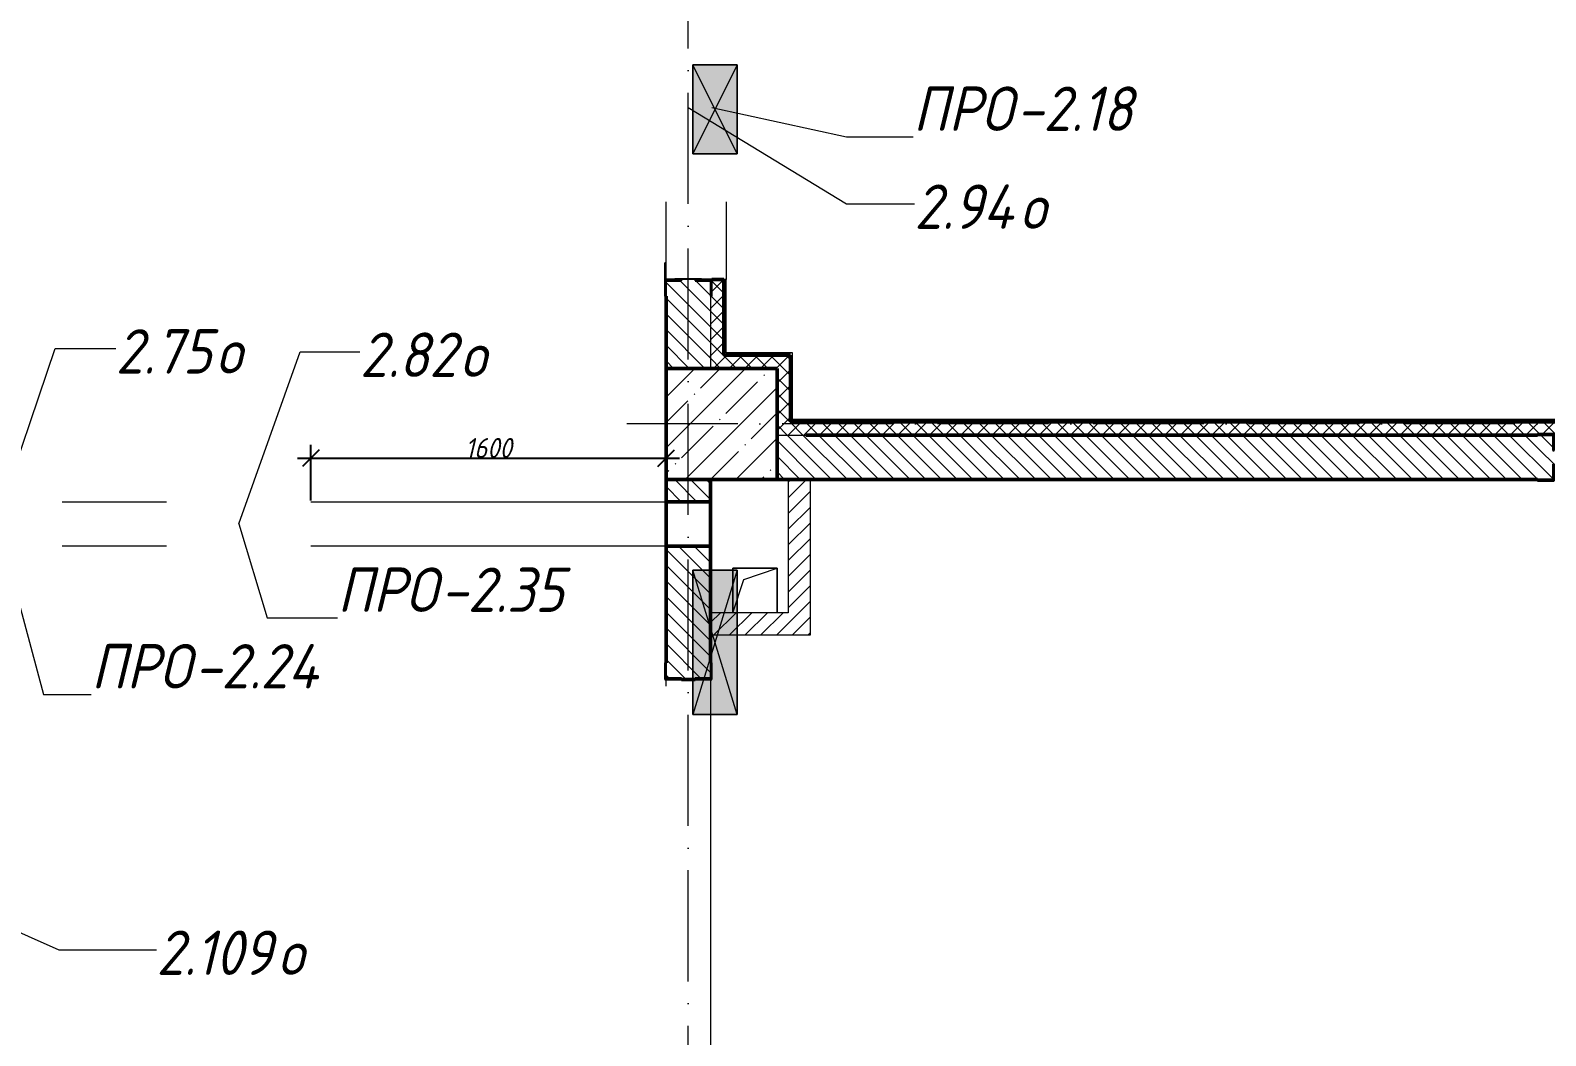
# Model space of a CAD drawing. Header units: millimetres. Extents: x -401725 to 250493, y 305116 to 802890.
# Drawn here: x 74727 to 81553, y 333120 to 337646 of the extents above; entities that cross this region are included whole.
import ezdxf

# ---------------------------------------------------------------- set-up
doc = ezdxf.new("R2010")
doc.units = ezdxf.units.MM
doc.linetypes.add('50_200_ШТРИХ_1Т_ш5_п1_п1_', pattern=[700, 500, -100, 0, -100])
for name, color, linetype, lineweight in [('A-____-____-DIMS', 7, 'Continuous', 9), ('A-DETL-GENF-OTLN', 7, 'Continuous', 9), ('A-FLOR-____-OTLN', 7, 'Continuous', 9), ('A-GENM-____-IDEN', 7, 'Continuous', 9), ('A-GENM-____-MCUT', 7, 'Continuous', 25), ('A-GENM-____-OTLN', 7, 'Continuous', 9), ('A-GENM-____-OTLN-1', 7, 'Continuous', 25), ('A-GLAZ-____-IDEN', 7, 'Continuous', 9), ('A-GLAZ-____-OTLN', 7, 'Continuous', 9), ('A-WALL-____-MCUT-2', 7, 'Continuous', 50), ('A-WALL-____-MCUT-3', 7, 'Continuous', 9), ('A-WALL-____-OTLN', 7, 'Continuous', 9), ('A-WALL-____-PATT-1', 7, 'Continuous', 9), ('A-WALL-FNSH-MCUT-1', 7, 'Continuous', 9), ('I-WALL-____-OTLN', 7, 'Continuous', 9), ('S-COLS-____-MCUT', 7, 'Continuous', 50), ('S-COLS-____-OTLN', 7, 'Continuous', 9), ('S-GRID-____-OTLN-1', 7, '50_200_ШТРИХ_1Т_ш5_п1_п1_', 9)]:
    doc.layers.add(name, color=color, linetype=linetype, lineweight=lineweight)
doc.layers.add('A-WALL-____-PATT-2', color=7, linetype='Continuous', lineweight=9, true_color=0x787878)
doc.styles.add('ISOCPEUR_I_7', font='isocpeui.ttf', dxfattribs={"width": 0.9, "height": 90})
doc.styles.add('ISOCPEUR_I_9', font='isocpeui.ttf', dxfattribs={"width": 0.9, "height": 250})
doc.dimstyles.new('ISO-1_8_0_9К_СРЕДНИЙ_Кладочные_2', dxfattribs={"dimscale": 304.8, "dimtxt": 89.638306, "dimasz": 0.246063, "dimexe": 0.19685, "dimexo": 0, "dimgap": 0, "dimtad": 1, "dimdec": 3, "dimrnd": 0.001, "dimdsep": 46, "dimtxsty": 'ISOCPEUR_I_7', "dimblk1": 'OBLIQUE', "dimblk2": 'OBLIQUE', "dimsah": 1, "dimcen": 0.09, "dimdle": 0.19685, "dimazin": 0, "dimtfac": 1, "dimtdec": 4, "dimtix": 1, "dimtmove": 1, "dimatfit": 3, "dimfxl": 1, "dimtvp": 1, "dimtolj": 1, "dimtzin": 0, "dimarcsym": 2})
pattern_1 = [(135, (-15659.08, 310542.9), (-35.35534, -35.35534), [])]
pattern_2 = [(45, (-15659.08, 310542.9), (-35.35534, 35.35534), []), (135, (-15659.08, 310542.9), (-35.35534, -35.35534), [])]
pattern_3 = [(45, (-15659.08, 310542.9), (-35.35534, 35.35534), [])]

# ---------------------------------------------------------------- blocks, each defined once
blk = doc.blocks.new('BSC_Колонна _Прямоугольная - 500х500-V27-АР1_План отверстий 2 этажа в осях 1-64_А-ГГ')
at = {"layer": 'S-COLS-____-OTLN'}
h = blk.add_hatch(dxfattribs=at)
h.set_pattern_fill('FP_56', color=256, style=0, pattern_type=2)
h.set_pattern_definition([(45, (-93500, -25331.04), (-114.04925, 114.04925), []), (45, (-93385.95, -25331.04), (-114.04925, 114.04925), [201.613, -40.323, 3.353, -36.97])])
h.paths.add_polyline_path([(-250, -250), (250, -250), (250, 250), (-250, 250)], flags=0)
at = {"layer": 'S-COLS-____-MCUT'}
for p, q in [((250, 250), (-250, 250)), ((-250, 250), (-250, -250)), ((250, -250), (250, 250)), ((-250, -250), (250, -250))]:
    blk.add_line(p, q, dxfattribs=at)
blk = doc.blocks.new('АР_Перемычка - АР_Перемычка-28448550-АР1_План отверстий 2 этажа в осях 1-64_А-ГГ')
at = {"layer": 'A-GENM-____-OTLN'}
blk.add_line((-350, -100), (-342, -100), dxfattribs=at)
blk = doc.blocks.new('154_Стойка_СКБ_Уголок - СМ-2480_200-28346303-АР1_План отверстий 2 этажа в осях 1-64_А-ГГ')
at = {"layer": 'A-GENM-____-MCUT'}
for p, q in [((125, 156), (125, 81)), ((200, 156), (125, 156)), ((131, 81), (131, 150)), ((131, 150), (200, 150)), ((200, 150), (200, 156)), ((125, 81), (131, 81)), ((131, 19), (125, 19)), ((125, 19), (125, -56)), ((131, -50), (131, 19)), ((125, -56), (200, -56)), ((200, -50), (131, -50)), ((200, -56), (200, -50))]:
    blk.add_line(p, q, dxfattribs=at)
blk = doc.blocks.new('Стойка_Влож_Полоса боковая - Полоса-28213942-АР1_План отверстий 2 этажа в осях 1-64_А-ГГ')
at = {"layer": 'A-GENM-____-OTLN'}
for p, q in [((-5, 60), (0, 60)), ((-5, -60), (-5, 60)), ((0, 31), (0, -31)), ((0, -60), (-5, -60))]:
    blk.add_line(p, q, dxfattribs=at)
blk = doc.blocks.new('Стойка_Влож_Уголок_Опорный - Уголок-V141-АР1_План отверстий 2 этажа в осях 1-64_А-ГГ')
at = {"layer": 'A-GENM-____-OTLN'}
for p, q in [((0, 0), (0, -6)), ((-6, -6), (0, -6)), ((0, -6), (0, -75)), ((-6, -75), (0, -75))]:
    blk.add_line(p, q, dxfattribs=at)
blk = doc.blocks.new('Фахверк_СКБ_Уголок - 200_3960-28268576-АР1_План отверстий 2 этажа в осях 1-64_А-ГГ')
at = {"layer": 'A-GENM-____-MCUT'}
for p, q in [((200, 156), (125, 156)), ((125, 156), (125, 81)), ((131, 81), (131, 150)), ((131, 150), (200, 150)), ((200, 150), (200, 156)), ((125, 81), (131, 81)), ((131, 19), (125, 19)), ((125, 19), (125, -56)), ((131, -50), (131, 19)), ((125, -56), (200, -56)), ((200, -50), (131, -50)), ((200, -56), (200, -50))]:
    blk.add_line(p, q, dxfattribs=at)
blk = doc.blocks.new('Фахверк_СКБ_Уголок - 200_3550-28267367-АР1_План отверстий 2 этажа в осях 1-64_А-ГГ')
at = {"layer": 'A-GENM-____-MCUT'}
for p, q in [((200, 156), (125, 156)), ((125, 156), (125, 81)), ((131, 81), (131, 150)), ((131, 150), (200, 150)), ((200, 150), (200, 156)), ((125, 81), (131, 81)), ((131, 19), (125, 19)), ((125, 19), (125, -56)), ((131, -50), (131, 19)), ((125, -56), (200, -56)), ((200, -50), (131, -50)), ((200, -56), (200, -50))]:
    blk.add_line(p, q, dxfattribs=at)
blk = doc.blocks.new('AR_Отверстие прямоугольное _в плите_ - AR_Отверстие прямоугольное _в плите_-30458127-АР1_План отверстий 2 этажа в осях 1-64_А-ГГ')
at = {"layer": 'A-GENM-____-OTLN'}
for p, q in [((100, 100), (-100, 100)), ((-100, 100), (-100, -100)), ((-50, 50), (100, 100)), ((100, -100), (100, 100)), ((-100, -100), (-50, 50))]:
    blk.add_line(p, q, dxfattribs=at)
blk = doc.blocks.new('BSC_Колонна _Прямоугольная1 - 200х200 _металл_-35201446-АР1_План отверстий 2 этажа в осях 1-64_А-ГГ')
at = {"layer": 'S-COLS-____-MCUT'}
for p, q in [((100, 100), (-100, 100)), ((-100, 100), (-100, -100)), ((100, -100), (100, 100)), ((-100, -100), (100, -100))]:
    blk.add_line(p, q, dxfattribs=at)
blk = doc.blocks.new('AR_Отверстие прямоугольное _в стене_ - AR_Отверстие прямоугольное _в стене__ОВ-36845443-АР1_План отверстий 2 этажа в осях 1-64_А-ГГ')
at = {"layer": 'A-GLAZ-____-OTLN'}
blk.add_hatch(color=256, dxfattribs=at).paths.add_polyline_path([(325, 100), (-325, 100), (-325, -100), (325, -100)], flags=0)
at = {"layer": 'A-DETL-GENF-OTLN'}
for p, q in [((-325, -100), (-325, 100)), ((-325, 100), (325, 100)), ((325, 100), (-325, -100)), ((-325, 100), (325, -100)), ((325, 100), (-325, 100)), ((-325, 100), (-325, -100)), ((325, 100), (325, -100)), ((325, -100), (325, 100)), ((325, -100), (-325, -100)), ((-325, -100), (325, -100))]:
    blk.add_line(p, q, dxfattribs=at)
blk = doc.blocks.new('AR_Отверстие прямоугольное _в стене_ - AR_Отверстие прямоугольное _в стене__ОВ-36848373-АР1_План отверстий 2 этажа в осях 1-64_А-ГГ')
at = {"layer": 'A-GLAZ-____-OTLN'}
blk.add_hatch(color=256, dxfattribs=at).paths.add_polyline_path([(200, 100), (-200, 100), (-200, -100), (200, -100)], flags=0)
at = {"layer": 'A-DETL-GENF-OTLN'}
for p, q in [((-200, -100), (-200, 100)), ((-200, 100), (200, 100)), ((200, 100), (-200, -100)), ((-200, 100), (200, -100)), ((200, 100), (-200, 100)), ((-200, 100), (-200, -100)), ((200, 100), (200, -100)), ((200, -100), (200, 100)), ((200, -100), (-200, -100)), ((-200, -100), (200, -100))]:
    blk.add_line(p, q, dxfattribs=at)
blk = doc.blocks.new('_Oblique')
at = {"color": 0, "linetype": 'ByBlock', "lineweight": -2}
blk.add_line((-0.5, -0.5), (0.5, 0.5), dxfattribs=at)
blk = doc.blocks.new('*D9228')
at = {"layer": 'A-____-____-DIMS', "color": 0, "lineweight": -2, "transparency": 16777216}
for p, q in [((77590.9, 335826.7), (77590.9, 335660.6)), ((75990.9, 335529.9), (75990.9, 335780.6)), ((75930.9, 335720.6), (77650.9, 335720.6))]:
    blk.add_line(p, q, dxfattribs=at)
at = {"layer": 'Defpoints', "color": 0, "transparency": 16777216}
for p in [(77590.9, 335826.7), (77590.9, 335720.6), (75990.9, 335529.9)]:
    blk.add_point(p, dxfattribs=at)
at = {"layer": 'A-____-____-DIMS', "color": 0, "lineweight": -2, "transparency": 16777216, "xscale": 75, "yscale": 75, "zscale": 75, "rotation": 180}
blk.add_blockref('_Oblique', (75990.9, 335720.6), dxfattribs=at)
at = {"layer": 'A-____-____-DIMS', "color": 0, "lineweight": -2, "transparency": 16777216, "xscale": 75, "yscale": 75, "zscale": 75}
blk.add_blockref('_Oblique', (77590.9, 335720.6), dxfattribs=at)
at = {"layer": 'A-____-____-DIMS', "color": 0, "transparency": 16777216, "insert": (76790.9, 335765.6), "char_height": 90, "width": 504.733, "attachment_point": 5, "style": 'ISOCPEUR_I_7'}
blk.add_mtext('\\A1;1600', dxfattribs=at)

msp = doc.modelspace()

# ---------------------------------------------------------------- hatches: boundary and pattern name
at = {"layer": 'A-WALL-____-PATT-1'}
h = msp.add_hatch(dxfattribs=at)
h.set_pattern_fill('FP_6', color=256, style=0, pattern_type=2)
h.set_pattern_definition(pattern_1)
h.paths.add_polyline_path([(77630.9187, 336123.9433), (77790.9187, 336123.9433), (77790.9187, 336517.9433), (77721.9187, 336517.9433), (77721.9187, 336523.9433), (77659.9187, 336523.9433), (77659.9187, 336517.9433), (77590.9187, 336517.9433), (77590.9187, 336123.9433)], flags=0)
h.paths.add_polyline_path([(77659.9187, 338223.9433), (77721.9187, 338223.9433), (77721.9187, 338229.9433), (77790.9187, 338229.9433), (77790.9187, 338623.9433), (77590.9187, 338623.9433), (77590.9187, 338229.9433), (77659.9187, 338229.9433)], flags=0)
h = msp.add_hatch(dxfattribs=at)
h.set_pattern_fill('FP_6', color=256, style=0, pattern_type=2)
h.set_pattern_definition(pattern_1)
h.paths.add_polyline_path([(85072.6935, 335623.9433), (85090.9187, 335623.9433), (85090.9187, 335823.9433), (81590.9187, 335823.9433), (81590.9187, 335754.9433), (81584.9187, 335754.9433), (81584.9187, 335823.9433), (78090.9187, 335823.9433), (78090.9187, 335623.9433), (81584.9187, 335623.9433), (81584.9187, 335692.9433), (81590.9187, 335692.9433), (81590.9187, 335623.9433), (83305.2292, 335623.9433)], flags=0)
h = msp.add_hatch(dxfattribs=at)
h.set_pattern_fill('FP_6', color=256, style=0, pattern_type=2)
h.set_pattern_definition(pattern_1)
h.paths.add_polyline_path([(77790.9187, 330123.9433), (77790.9187, 331548.9433), (77590.9187, 331548.9433), (77590.9187, 330123.9433)], flags=0)
h.paths.add_polyline_path([(77590.9187, 332498.9433), (77790.9187, 332498.9433), (77790.9187, 332917.9433), (77721.9187, 332917.9433), (77721.9187, 332923.9433), (77659.9187, 332923.9433), (77659.9187, 332917.9433), (77590.9187, 332917.9433), (77590.9187, 332848.9433)], flags=0)
h.paths.add_polyline_path([(77721.9187, 334723.9433), (77721.9187, 334729.9433), (77790.9187, 334729.9433), (77790.9187, 335323.9433), (77590.9187, 335323.9433), (77590.9187, 334729.9433), (77659.9187, 334729.9433), (77659.9187, 334723.9433)], flags=0)
h.paths.add_polyline_path([(77590.9187, 335523.9433), (77790.9187, 335523.9433), (77790.9187, 335623.9433), (77590.9187, 335623.9433)], flags=0)
h = msp.add_hatch(dxfattribs=at)
h.set_pattern_fill('FP_5', color=256, style=0, pattern_type=2)
h.set_pattern_definition(pattern_3)
h.paths.add_polyline_path([(78240.9187, 335023.9433), (78240.9187, 335623.9433), (78140.9187, 335623.9433), (78140.9187, 335023.9433)], flags=0)
h = msp.add_hatch(dxfattribs=at)
h.set_pattern_fill('FP_5', color=256, style=0, pattern_type=2)
h.set_pattern_definition(pattern_3)
h.paths.add_polyline_path([(77790.9187, 334923.9433), (78240.9187, 334923.9433), (78240.9187, 335023.9433), (77790.9187, 335023.9433)], flags=0)
at = {"layer": 'A-WALL-____-PATT-2'}
h = msp.add_hatch(dxfattribs=at)
h.set_pattern_fill('FP_7', color=256, style=0, pattern_type=2)
h.set_pattern_definition(pattern_2)
h.paths.add_polyline_path([(77790.9187, 336123.9433), (77850.9187, 336123.9433), (77850.9187, 336523.9433), (77796.9187, 336523.9433), (77796.9187, 336448.9433), (77790.9187, 336448.9433)], flags=0)
h.paths.add_polyline_path([(77796.9187, 338223.9433), (77850.9187, 338223.9433), (77850.9187, 338563.9433), (77790.9187, 338563.9433), (77790.9187, 338298.9433), (77796.9187, 338298.9433), (77796.9187, 338229.9433)], flags=0)
h = msp.add_hatch(dxfattribs=at)
h.set_pattern_fill('FP_7', color=256, style=0, pattern_type=2)
h.set_pattern_definition(pattern_2)
h.paths.add_polyline_path([(77860.9187, 336123.9433), (78090.9187, 336123.9433), (78090.9187, 336183.9433), (77850.9187, 336183.9433), (77850.9187, 336123.9433)], flags=0)
h = msp.add_hatch(dxfattribs=at)
h.set_pattern_fill('FP_7', color=256, style=0, pattern_type=2)
h.set_pattern_definition(pattern_2)
h.paths.add_polyline_path([(78090.9187, 335823.9433), (78150.9187, 335823.9433), (78150.9187, 336183.9433), (78090.9187, 336183.9433), (78090.9187, 336123.9433)], flags=0)
h = msp.add_hatch(dxfattribs=at)
h.set_pattern_fill('FP_7', color=256, style=0, pattern_type=2)
h.set_pattern_definition(pattern_2)
h.paths.add_polyline_path([(85030.9187, 335823.9433), (85030.9187, 335883.9433), (78150.9187, 335883.9433), (78150.9187, 335823.9433), (81515.9187, 335823.9433), (81515.9187, 335829.9433), (81590.9187, 335829.9433), (81590.9187, 335823.9433), (85020.9187, 335823.9433)], flags=0)

# ---------------------------------------------------------------- linework, layer by layer
at = {"layer": 'A-FLOR-____-OTLN'}
for p, q in [((77890.9187, 335223.9433), (78090.9187, 335223.9433)), ((77890.9187, 335023.9433), (77890.9187, 335223.9433)), ((78090.9187, 335223.9433), (78090.9187, 335023.9433))]:
    msp.add_line(p, q, dxfattribs=at)
at = {"layer": 'A-GENM-____-IDEN'}
for p, q in [((77796.9187, 337298.9433), (78404.212, 337166.0789)), ((78404.212, 337166.0789), (78703.607, 337166.0789)), ((74579.0465, 335423.9433), (74786.3727, 334655.79)), ((75665.9187, 335423.9433), (75794.1931, 335000.4599)), ((75794.1931, 335000.4599), (76110.4209, 335000.4599)), ((74786.3727, 334655.79), (75000.8448, 334655.79))]:
    msp.add_line(p, q, dxfattribs=at)
at = {"layer": 'A-GLAZ-____-IDEN'}
for p, q in [((77690.9187, 337298.9433), (78404.212, 336864.5789)), ((78404.212, 336864.5789), (78709.457, 336864.5789)), ((74570.9187, 335423.9433), (74839.4268, 336213.0739)), ((74839.4268, 336213.0739), (75111.5526, 336213.0739)), ((75665.9187, 335423.9433), (75943.0503, 336197.9181)), ((75943.0503, 336197.9181), (76211.6709, 336197.9181)), ((74140.9187, 333823.9433), (74854.9952, 333505.6421)), ((74854.9952, 333505.6421), (75295.0216, 333505.6421))]:
    msp.add_line(p, q, dxfattribs=at)
at = {"layer": 'A-WALL-____-MCUT-2'}
for p, q in [((77850.9187, 336523.9433), (77796.9187, 336523.9433)), ((77850.9187, 336183.9433), (77850.9187, 336523.9433)), ((77590.9187, 336448.9433), (77590.9187, 336123.9433)), ((78150.9187, 336183.9433), (77850.9187, 336183.9433)), ((78150.9187, 335883.9433), (78150.9187, 336183.9433)), ((85030.9187, 335883.9433), (78150.9187, 335883.9433)), ((81515.9187, 335823.9433), (78220.3157, 335823.9433)), ((77590.9187, 335623.9433), (77590.9187, 335523.9433)), ((77790.9187, 335523.9433), (77790.9187, 335623.9433)), ((78090.9187, 335623.9433), (81515.9187, 335623.9433)), ((77590.9187, 335323.9433), (77590.9187, 334798.9433)), ((77790.9187, 334798.9433), (77790.9187, 335323.9433)), ((77659.9187, 334723.9433), (77721.9187, 334723.9433))]:
    msp.add_line(p, q, dxfattribs=at)
at = {"layer": 'A-WALL-____-MCUT-3'}
for p, q in [((77790.9187, 336448.9433), (77790.9187, 336123.9433)), ((78090.9187, 335823.9433), (78220.3157, 335823.9433))]:
    msp.add_line(p, q, dxfattribs=at)
at = {"layer": 'A-WALL-____-OTLN'}
msp.add_line((77860.9187, 336873.9433), (77860.9187, 336523.9433), dxfattribs=at)
at = {"layer": 'A-WALL-FNSH-MCUT-1'}
for p, q in [((77860.9187, 336523.9433), (77850.9187, 336523.9433)), ((77860.9187, 336193.9433), (77860.9187, 336523.9433)), ((78160.9187, 336193.9433), (77860.9187, 336193.9433)), ((78160.9187, 335893.9433), (78160.9187, 336193.9433)), ((85020.9187, 335893.9433), (78160.9187, 335893.9433)), ((78140.9187, 335623.9433), (78140.9187, 335023.9433)), ((78240.9187, 334923.9433), (78240.9187, 335623.9433)), ((78140.9187, 335023.9433), (77790.9187, 335023.9433)), ((77790.9187, 334923.9433), (78240.9187, 334923.9433))]:
    msp.add_line(p, q, dxfattribs=at)
at = {"layer": 'I-WALL-____-OTLN'}
for p, q in [((77590.9187, 336523.9433), (77590.9187, 336873.9433)), ((74870.9187, 335523.9433), (75340.9187, 335523.9433)), ((75990.9187, 335523.9433), (77590.9187, 335523.9433)), ((75340.9187, 335323.9433), (74870.9187, 335323.9433)), ((77590.9187, 335323.9433), (75990.9187, 335323.9433)), ((77590.9187, 334693.9433), (77590.9187, 334723.9433)), ((77790.9187, 334723.9433), (77790.9187, 332923.9433))]:
    msp.add_line(p, q, dxfattribs=at)
at = {"layer": 'S-GRID-____-OTLN-1'}
for p, q in [((77690.9187, 306060.2949), (77690.9187, 360423.8609)), ((88415.3253, 335873.9433), (77362.1831, 335873.9433))]:
    msp.add_line(p, q, dxfattribs=at)

# ---------------------------------------------------------------- block references
at = {"layer": 'A-GENM-____-OTLN'}
for name, p, rotation in [('Стойка_Влож_Уголок_Опорный - Уголок-V141-АР1_План отверстий 2 этажа в осях 1-64_А-ГГ', (77584.9187, 336523.9433), 180), ('Стойка_Влож_Полоса боковая - Полоса-28213942-АР1_План отверстий 2 этажа в осях 1-64_А-ГГ', (77690.9187, 336523.9433), 269.9999999999999), ('АР_Перемычка - АР_Перемычка-28448550-АР1_План отверстий 2 этажа в осях 1-64_А-ГГ', (77690.9187, 336523.9433), 89.9999999999999)]:
    msp.add_blockref(name, p, dxfattribs=dict(at, rotation=rotation))
msp.add_blockref('AR_Отверстие прямоугольное _в плите_ - AR_Отверстие прямоугольное _в плите_-30458127-АР1_План отверстий 2 этажа в осях 1-64_А-ГГ', (77990.9187, 335123.9433), dxfattribs=at)
at = {"layer": 'A-GENM-____-OTLN-1'}
for name, p, rotation in [('154_Стойка_СКБ_Уголок - СМ-2480_200-28346303-АР1_План отверстий 2 этажа в осях 1-64_А-ГГ', (77640.9187, 336648.9433), 269.9999999999999), ('Фахверк_СКБ_Уголок - 200_3550-28267367-АР1_План отверстий 2 этажа в осях 1-64_А-ГГ', (81715.9187, 335773.9433), 180), ('Фахверк_СКБ_Уголок - 200_3960-28268576-АР1_План отверстий 2 этажа в осях 1-64_А-ГГ', (77740.9187, 334598.9433), 89.9999999999999)]:
    msp.add_blockref(name, p, dxfattribs=dict(at, rotation=rotation))
at = {"layer": 'A-GLAZ-____-OTLN', "rotation": 269.9999999999999}
for name, p in [('AR_Отверстие прямоугольное _в стене_ - AR_Отверстие прямоугольное _в стене__ОВ-36848373-АР1_План отверстий 2 этажа в осях 1-64_А-ГГ', (77811.4337, 337290.553)), ('AR_Отверстие прямоугольное _в стене_ - AR_Отверстие прямоугольное _в стене__ОВ-36845443-АР1_План отверстий 2 этажа в осях 1-64_А-ГГ', (77811.4337, 334890.553))]:
    msp.add_blockref(name, p, dxfattribs=at)
at = {"layer": 'S-COLS-____-OTLN'}
msp.add_blockref('BSC_Колонна _Прямоугольная - 500х500-V27-АР1_План отверстий 2 этажа в осях 1-64_А-ГГ', (77840.9187, 335873.9433), dxfattribs=at)
at = {"layer": 'S-COLS-____-OTLN', "rotation": 270.0000000000001}
msp.add_blockref('BSC_Колонна _Прямоугольная1 - 200х200 _металл_-35201446-АР1_План отверстий 2 этажа в осях 1-64_А-ГГ', (77690.9187, 335423.9433), dxfattribs=at)

# ---------------------------------------------------------------- texts
at = {"layer": 'A-GENM-____-IDEN', "char_height": 200, "attachment_point": 1, "style": 'ISOCPEUR_I_9'}
for s, insert, width in [('ПРО', (78703.607, 337393.195), 562.784625), ('-2.18', (79167.9507, 337393.195), 663.79725), ('ПРО', (76110.4209, 335227.576), 562.784625), ('-2.35', (76574.7647, 335227.576), 707.088375), ('ПРО', (75000.8448, 334882.9061), 562.784625), ('-2.24', (75465.1885, 334882.9061), 735.949125)]:
    msp.add_mtext(s, dxfattribs=dict(at, insert=insert, width=width))
at = {"layer": 'A-GLAZ-____-IDEN', "char_height": 200, "attachment_point": 1, "style": 'ISOCPEUR_I_9'}
for s, insert, width in [('2.94', (78709.457, 336952.1934), 577.215), ('\\fISOCPEUR|b0|i1|c204|p34|;\\W.9;о', (79185.707, 336952.1934), 158.734125), ('2.75', (75111.5526, 336300.6885), 548.35425), ('2.82', (76211.6709, 336285.5326), 548.35425), ('\\fISOCPEUR|b0|i1|c204|p34|;\\W.9;о', (75563.9901, 336300.6885), 158.734125), ('\\fISOCPEUR|b0|i1|c204|p34|;\\W.9;о', (76664.1084, 336285.5326), 158.734125), ('2.109', (75295.0216, 333593.2567), 663.79725), ('\\fISOCPEUR|b0|i1|c204|p34|;\\W.9;о', (75842.7091, 333593.2567), 158.734125)]:
    msp.add_mtext(s, dxfattribs=dict(at, insert=insert, width=width))

# ---------------------------------------------------------------- dimensions: what is measured, and where the dimension line sits
at = {"layer": 'A-____-____-DIMS'}
dim = msp.add_linear_dim(base=(77590.9187, 335720.6025), p1=(75990.9187, 335529.9433), p2=(77590.9187, 335826.6685), dimstyle='ISO-1_8_0_9К_СРЕДНИЙ_Кладочные_2', override={"dimpost": '<>', "dimfxl": 1627.281745}, dxfattribs=at)
dim.commit()
dim.dimension.update_dxf_attribs({"geometry": '*D9228', "text_midpoint": (76790.9187, 335765.6025)})

doc.saveas('drawing.dxf')
